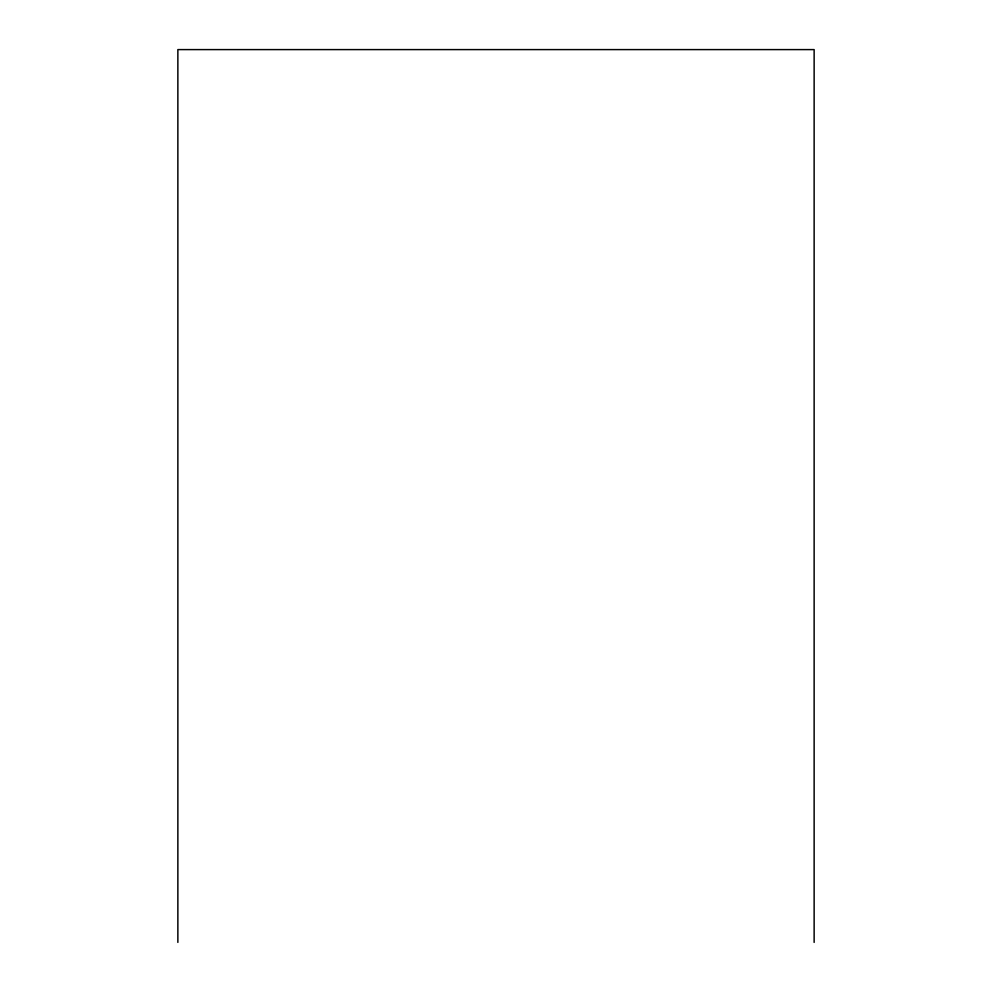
<?xml version="1.0" encoding="UTF-8"?>
<svg xmlns="http://www.w3.org/2000/svg" width="992" height="992" viewBox="0 0 992 992"><rect width="100%" height="100%" fill="white"/><g stroke="black" fill="none" stroke-linecap="round" stroke-linejoin="round"><path stroke-width="1.49" d="M814.134 942.4L814.134 49.6L177.866 49.6L177.866 942.4"/></g></svg>
